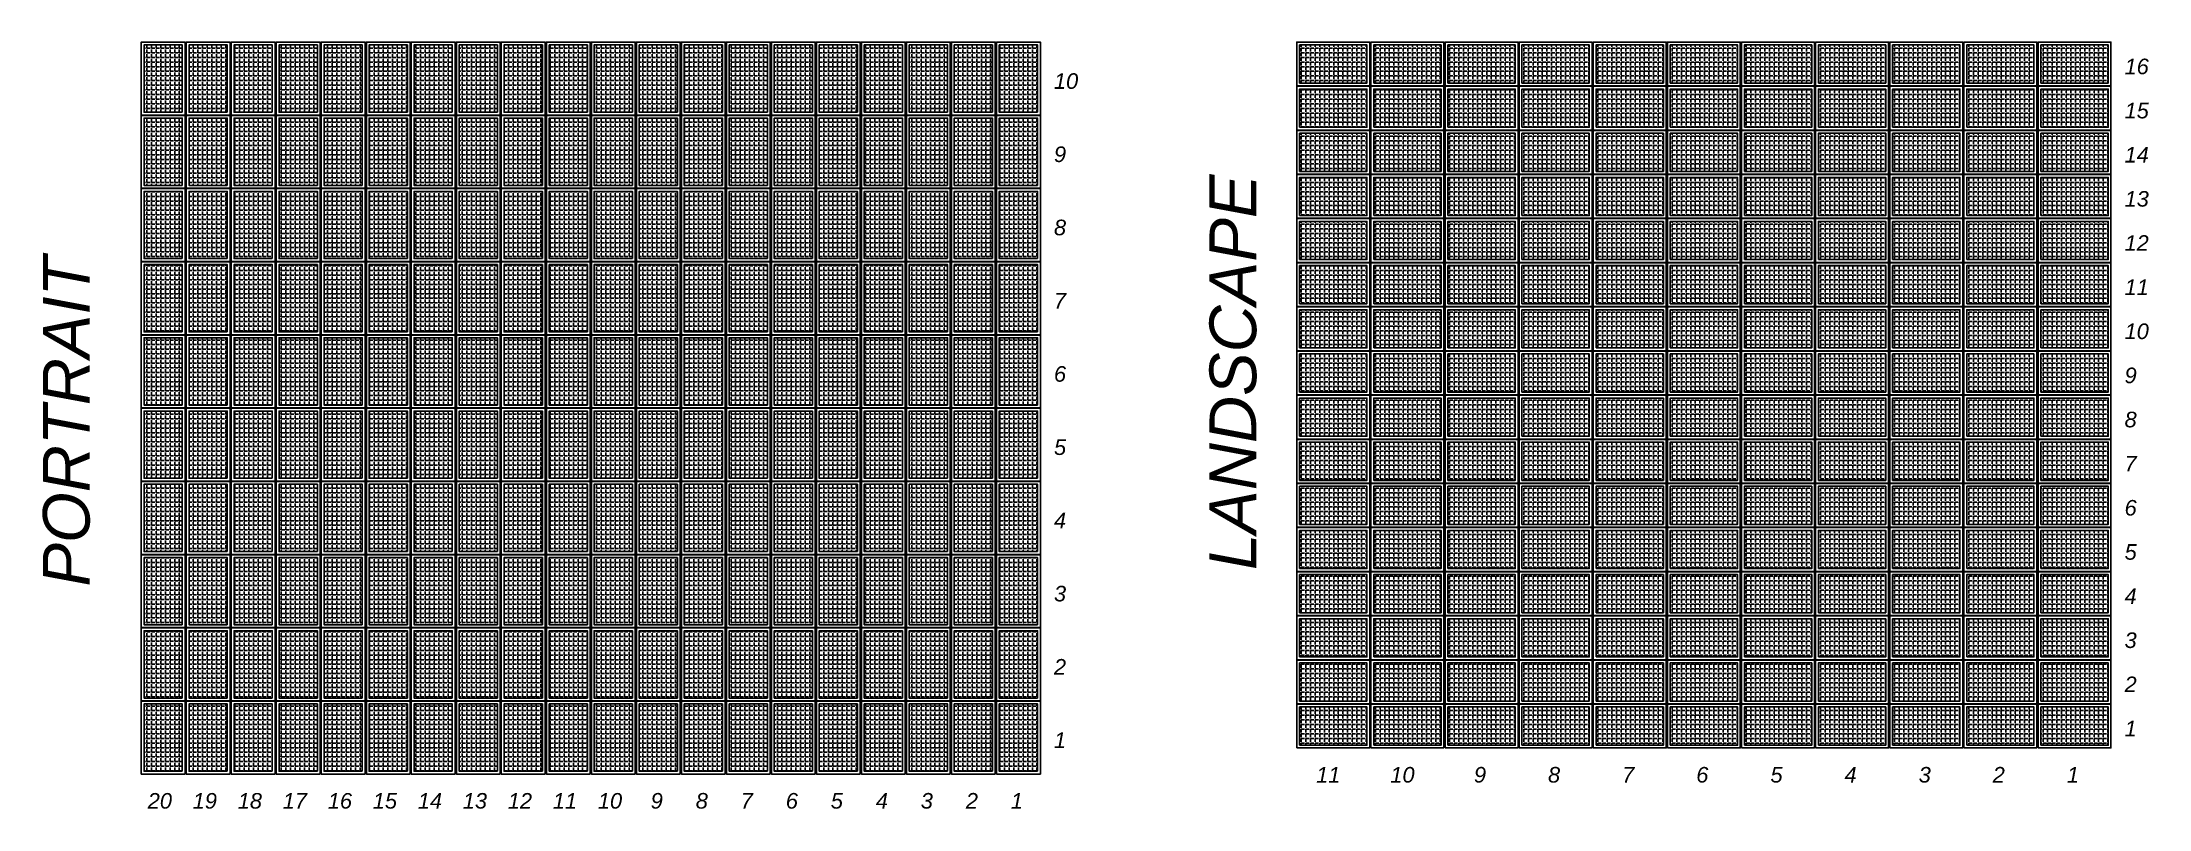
# Model space of a CAD drawing. Header units: feet. Extents: x 1920 to 3794, y 14556 to 15239.
import ezdxf

# ---------------------------------------------------------------- set-up
doc = ezdxf.new("R2010")
doc.units = ezdxf.units.FT
doc.header["$MEASUREMENT"] = 0
doc.layers.add('LOCKED (NO PRINT)', color=7, linetype='Continuous', plot=False)
doc.layers.add('Z - HANWAH 250 HATCH', color=9, linetype='Continuous')
doc.layers.add('Z - HANWAH 250 MODULE', color=7, linetype='Continuous')
doc.styles.add('style1', font='ariali.ttf')

# ---------------------------------------------------------------- blocks, each defined once
blk = doc.blocks.new('A$C6EF85B4C')
h = blk.add_hatch()
h.set_pattern_fill('ANGLE', color=9, scale=15)
h.set_pattern_definition([(0, (0, 0), (0, 4.125), [3, -1.125]), (90, (0, 0), (-4.125, 3e-16), [3, -1.125])])
h.paths.add_polyline_path([(-19.2, 21.6), (-19.2, -38.3), (14.8, -38.3), (14.8, 21.6)])
at = {"layer": 'Z - HANWAH 250 HATCH', "color": 7, "linetype": 'Continuous', "flags": 128}
blk.add_lwpolyline([(17.3, -40.8), (-21.7, -40.8), (-21.7, 24.1), (17.3, 24.1)], close=True, dxfattribs=at)
at = {"layer": 'Z - HANWAH 250 HATCH', "color": 8, "linetype": 'Continuous', "flags": 128}
blk.add_lwpolyline([(14.8, -38.3), (-19.2, -38.3), (-19.2, 21.6), (14.8, 21.6)], close=True, dxfattribs=at)

msp = doc.modelspace()

# ---------------------------------------------------------------- block references
at = {"layer": 'Z - HANWAH 250 MODULE', "linetype": 'Continuous'}
for p in [(2029.7, 15214.9), (2069.8, 15214.9), (2109.8, 15214.9), (2149.9, 15214.9), (2189.9, 15214.9), (2230, 15214.9), (2270, 15214.9), (2310.1, 15214.9), (2350.1, 15214.9), (2390.2, 15214.9), (2430.2, 15214.9), (2470.3, 15214.9), (2510.3, 15214.9), (2550.4, 15214.9), (2590.4, 15214.9), (2630.5, 15214.9), (2670.5, 15214.9), (2710.6, 15214.9), (2750.6, 15214.9), (2790.7, 15214.9), (2029.7, 15149.7), (2069.8, 15149.7), (2109.8, 15149.7), (2149.9, 15149.7), (2189.9, 15149.7), (2230, 15149.7), (2270, 15149.7), (2310.1, 15149.7), (2350.1, 15149.7), (2390.2, 15149.7), (2430.2, 15149.7), (2470.3, 15149.7), (2510.3, 15149.7), (2550.4, 15149.7), (2590.4, 15149.7), (2630.5, 15149.7), (2670.5, 15149.7), (2710.6, 15149.7), (2750.6, 15149.7), (2790.7, 15149.7), (2029.7, 15084.5), (2069.8, 15084.5), (2109.8, 15084.5), (2149.9, 15084.5), (2189.9, 15084.5), (2230, 15084.5), (2270, 15084.5), (2310.1, 15084.5), (2350.1, 15084.5), (2390.2, 15084.5), (2430.2, 15084.5), (2470.3, 15084.5), (2510.3, 15084.5), (2550.4, 15084.5), (2590.4, 15084.5), (2630.5, 15084.5), (2670.5, 15084.5), (2710.6, 15084.5), (2750.6, 15084.5), (2790.7, 15084.5), (2029.7, 15019.3), (2069.8, 15019.3), (2109.8, 15019.3), (2149.9, 15019.3), (2189.9, 15019.3), (2230, 15019.3), (2270, 15019.3), (2310.1, 15019.3), (2350.1, 15019.3), (2390.2, 15019.3), (2430.2, 15019.3), (2470.3, 15019.3), (2510.3, 15019.3), (2550.4, 15019.3), (2590.4, 15019.3), (2630.5, 15019.3), (2670.5, 15019.3), (2710.6, 15019.3), (2750.6, 15019.3), (2790.7, 15019.3), (2029.7, 14954.1), (2069.8, 14954.1), (2109.8, 14954.1), (2149.9, 14954.1), (2189.9, 14954.1), (2230, 14954.1), (2270, 14954.1), (2310.1, 14954.1), (2350.1, 14954.1), (2390.2, 14954.1), (2430.2, 14954.1), (2470.3, 14954.1), (2510.3, 14954.1), (2550.4, 14954.1), (2590.4, 14954.1), (2630.5, 14954.1), (2670.5, 14954.1), (2710.6, 14954.1), (2750.6, 14954.1), (2790.7, 14954.1), (2029.7, 14888.9), (2069.8, 14888.9), (2109.8, 14888.9), (2149.9, 14888.9), (2189.9, 14888.9), (2230, 14888.9), (2270, 14888.9), (2310.1, 14888.9), (2350.1, 14888.9), (2390.2, 14888.9), (2430.2, 14888.9), (2470.3, 14888.9), (2510.3, 14888.9), (2550.4, 14888.9), (2590.4, 14888.9), (2630.5, 14888.9), (2670.5, 14888.9), (2710.6, 14888.9), (2750.6, 14888.9), (2790.7, 14888.9), (2029.7, 14823.7), (2069.8, 14823.7), (2109.8, 14823.7), (2149.9, 14823.7), (2189.9, 14823.7), (2230, 14823.7), (2270, 14823.7), (2310.1, 14823.7), (2350.1, 14823.7), (2390.2, 14823.7), (2430.2, 14823.7), (2470.3, 14823.7), (2510.3, 14823.7), (2550.4, 14823.7), (2590.4, 14823.7), (2630.5, 14823.7), (2670.5, 14823.7), (2710.6, 14823.7), (2750.6, 14823.7), (2790.7, 14823.7), (2029.7, 14758.5), (2069.8, 14758.5), (2109.8, 14758.5), (2149.9, 14758.5), (2189.9, 14758.5), (2230, 14758.5), (2270, 14758.5), (2310.1, 14758.5), (2350.1, 14758.5), (2390.2, 14758.5), (2430.2, 14758.5), (2470.3, 14758.5), (2510.3, 14758.5), (2550.4, 14758.5), (2590.4, 14758.5), (2630.5, 14758.5), (2670.5, 14758.5), (2710.6, 14758.5), (2750.6, 14758.5), (2790.7, 14758.5), (2029.7, 14693.3), (2069.8, 14693.3), (2109.8, 14693.3), (2149.9, 14693.3), (2189.9, 14693.3), (2230, 14693.3), (2270, 14693.3), (2310.1, 14693.3), (2350.1, 14693.3), (2390.2, 14693.3), (2430.2, 14693.3), (2470.3, 14693.3), (2510.3, 14693.3), (2550.4, 14693.3), (2590.4, 14693.3), (2630.5, 14693.3), (2670.5, 14693.3), (2710.6, 14693.3), (2750.6, 14693.3), (2790.7, 14693.3), (2029.7, 14628.1), (2069.8, 14628.1), (2109.8, 14628.1), (2149.9, 14628.1), (2189.9, 14628.1), (2230, 14628.1), (2270, 14628.1), (2310.1, 14628.1), (2350.1, 14628.1), (2390.2, 14628.1), (2430.2, 14628.1), (2470.3, 14628.1), (2510.3, 14628.1), (2550.4, 14628.1), (2590.4, 14628.1), (2630.5, 14628.1), (2670.5, 14628.1), (2710.6, 14628.1), (2750.6, 14628.1), (2790.7, 14628.1)]:
    msp.add_blockref('A$C6EF85B4C', p, dxfattribs=at)
at = {"layer": 'Z - HANWAH 250 MODULE', "linetype": 'Continuous', "rotation": 270}
for p in [(3077, 15217.3), (3142.9, 15217.3), (3208.9, 15217.3), (3274.8, 15217.3), (3340.8, 15217.3), (3406.7, 15217.3), (3472.7, 15217.3), (3538.6, 15217.3), (3604.6, 15217.3), (3670.5, 15217.3), (3736.5, 15217.3), (3077, 15178), (3142.9, 15178), (3208.9, 15178), (3274.8, 15178), (3340.8, 15178), (3406.7, 15178), (3472.7, 15178), (3538.6, 15178), (3604.6, 15178), (3670.5, 15178), (3736.5, 15178), (3077, 15138.7), (3142.9, 15138.7), (3208.9, 15138.7), (3274.8, 15138.7), (3340.8, 15138.7), (3406.7, 15138.7), (3472.7, 15138.7), (3538.6, 15138.7), (3604.6, 15138.7), (3670.5, 15138.7), (3736.5, 15138.7), (3077, 15099.4), (3142.9, 15099.4), (3208.9, 15099.4), (3274.8, 15099.4), (3340.8, 15099.4), (3406.7, 15099.4), (3472.7, 15099.4), (3538.6, 15099.4), (3604.6, 15099.4), (3670.5, 15099.4), (3736.5, 15099.4), (3077, 15060.1), (3142.9, 15060.1), (3208.9, 15060.1), (3274.8, 15060.1), (3340.8, 15060.1), (3406.7, 15060.1), (3472.7, 15060.1), (3538.6, 15060.1), (3604.6, 15060.1), (3670.5, 15060.1), (3736.5, 15060.1), (3077, 15020.8), (3142.9, 15020.8), (3208.9, 15020.8), (3274.8, 15020.8), (3340.8, 15020.8), (3406.7, 15020.8), (3472.7, 15020.8), (3538.6, 15020.8), (3604.6, 15020.8), (3670.5, 15020.8), (3736.5, 15020.8), (3077, 14981.5), (3142.9, 14981.5), (3208.9, 14981.5), (3274.8, 14981.5), (3340.8, 14981.5), (3406.7, 14981.5), (3472.7, 14981.5), (3538.6, 14981.5), (3604.6, 14981.5), (3670.5, 14981.5), (3736.5, 14981.5), (3077, 14942.2), (3142.9, 14942.2), (3208.9, 14942.2), (3274.8, 14942.2), (3340.8, 14942.2), (3406.7, 14942.2), (3472.7, 14942.2), (3538.6, 14942.2), (3604.6, 14942.2), (3670.5, 14942.2), (3736.5, 14942.2), (3077, 14902.9), (3142.9, 14902.9), (3208.9, 14902.9), (3274.8, 14902.9), (3340.8, 14902.9), (3406.7, 14902.9), (3472.7, 14902.9), (3538.6, 14902.9), (3604.6, 14902.9), (3670.5, 14902.9), (3736.5, 14902.9), (3077, 14863.6), (3142.9, 14863.6), (3208.9, 14863.6), (3274.8, 14863.6), (3340.8, 14863.6), (3406.7, 14863.6), (3472.7, 14863.6), (3538.6, 14863.6), (3604.6, 14863.6), (3670.5, 14863.6), (3736.5, 14863.6), (3077, 14824.3), (3142.9, 14824.3), (3208.9, 14824.3), (3274.8, 14824.3), (3340.8, 14824.3), (3406.7, 14824.3), (3472.7, 14824.3), (3538.6, 14824.3), (3604.6, 14824.3), (3670.5, 14824.3), (3736.5, 14824.3), (3077, 14785), (3142.9, 14785), (3208.9, 14785), (3274.8, 14785), (3340.8, 14785), (3406.7, 14785), (3472.7, 14785), (3538.6, 14785), (3604.6, 14785), (3670.5, 14785), (3736.5, 14785), (3077, 14745.7), (3142.9, 14745.7), (3208.9, 14745.7), (3274.8, 14745.7), (3340.8, 14745.7), (3406.7, 14745.7), (3472.7, 14745.7), (3538.6, 14745.7), (3604.6, 14745.7), (3670.5, 14745.7), (3736.5, 14745.7), (3077, 14706.4), (3142.9, 14706.4), (3208.9, 14706.4), (3274.8, 14706.4), (3340.8, 14706.4), (3406.7, 14706.4), (3472.7, 14706.4), (3538.6, 14706.4), (3604.6, 14706.4), (3670.5, 14706.4), (3736.5, 14706.4), (3077, 14667.1), (3142.9, 14667.1), (3208.9, 14667.1), (3274.8, 14667.1), (3340.8, 14667.1), (3406.7, 14667.1), (3472.7, 14667.1), (3538.6, 14667.1), (3604.6, 14667.1), (3670.5, 14667.1), (3736.5, 14667.1), (3077, 14627.8), (3142.9, 14627.8), (3208.9, 14627.8), (3274.8, 14627.8), (3340.8, 14627.8), (3406.7, 14627.8), (3472.7, 14627.8), (3538.6, 14627.8), (3604.6, 14627.8), (3670.5, 14627.8), (3736.5, 14627.8)]:
    msp.add_blockref('A$C6EF85B4C', p, dxfattribs=at)

# ---------------------------------------------------------------- texts
at = {"layer": 'LOCKED (NO PRINT)', "style": 'style1'}
for s, height, p in [('16', 13.87, (3772.7, 15210.4)), ('10', 13.87, (2820.1, 15197.4)), ('15', 13.87, (3772.7, 15171.1)), ('9', 13.9, (2820.1, 15132.2)), ('14', 13.87, (3772.7, 15131.8)), ('13', 13.87, (3772.7, 15092.5)), ('8', 13.9, (2820.1, 15067)), ('12', 13.87, (3772.7, 15053.2)), ('7', 13.9, (2820.1, 15001.8)), ('11', 13.87, (3772.7, 15013.9)), ('10', 13.87, (3772.7, 14974.6)), ('6', 13.9, (2820.1, 14936.6)), ('9', 13.9, (3772.7, 14935.3)), ('8', 13.9, (3772.7, 14896)), ('5', 13.9, (2820.1, 14871.4)), ('7', 13.9, (3772.7, 14856.7)), ('6', 13.9, (3772.7, 14817.4)), ('4', 13.9, (2820.1, 14806.2)), ('5', 13.9, (3772.7, 14778.1)), ('3', 13.9, (2820.1, 14741)), ('4', 13.9, (3772.7, 14738.8)), ('3', 13.9, (3772.7, 14699.5)), ('2', 13.9, (2820.1, 14675.8)), ('2', 13.9, (3772.7, 14660.2)), ('1', 13.9, (2820.1, 14610.6)), ('1', 13.9, (3772.7, 14620.9)), ('11', 13.87, (3053.4, 14579.7)), ('10', 13.87, (3119.4, 14579.7)), ('9', 13.9, (3193.8, 14579.7)), ('8', 13.9, (3259.7, 14579.7)), ('7', 13.9, (3325.7, 14579.7)), ('6', 13.9, (3391.6, 14579.7)), ('5', 13.9, (3457.6, 14579.7)), ('4', 13.9, (3523.5, 14579.7)), ('3', 13.9, (3589.5, 14579.7)), ('2', 13.9, (3655.4, 14579.7)), ('1', 13.9, (3721.4, 14579.7)), ('20', 13.87, (2013.8, 14556.5)), ('19', 13.87, (2053.8, 14556.5)), ('18', 13.87, (2093.9, 14556.5)), ('17', 13.87, (2133.9, 14556.5)), ('16', 13.87, (2174, 14556.5)), ('15', 13.87, (2214, 14556.5)), ('14', 13.87, (2254.1, 14556.5)), ('13', 13.87, (2294.1, 14556.5)), ('12', 13.87, (2334.2, 14556.5)), ('11', 13.87, (2374.2, 14556.5)), ('10', 13.87, (2414.3, 14556.5)), ('9', 13.9, (2461.3, 14556.5)), ('8', 13.9, (2501.4, 14556.5)), ('7', 13.9, (2541.4, 14556.5)), ('6', 13.9, (2581.5, 14556.5)), ('5', 13.9, (2621.5, 14556.5)), ('4', 13.9, (2661.6, 14556.5)), ('3', 13.9, (2701.6, 14556.5)), ('2', 13.9, (2741.7, 14556.5)), ('1', 13.9, (2781.7, 14556.5))]:
    msp.add_text(s, height=height, dxfattribs=at).set_placement(p)
for s, p in [('LANDSCAPE ', (3000.1, 14768.9)), ('PORTRAIT', (1962.1, 14754.2))]:
    msp.add_text(s, height=41.62, rotation=90, dxfattribs=at).set_placement(p)

doc.saveas('drawing.dxf')
